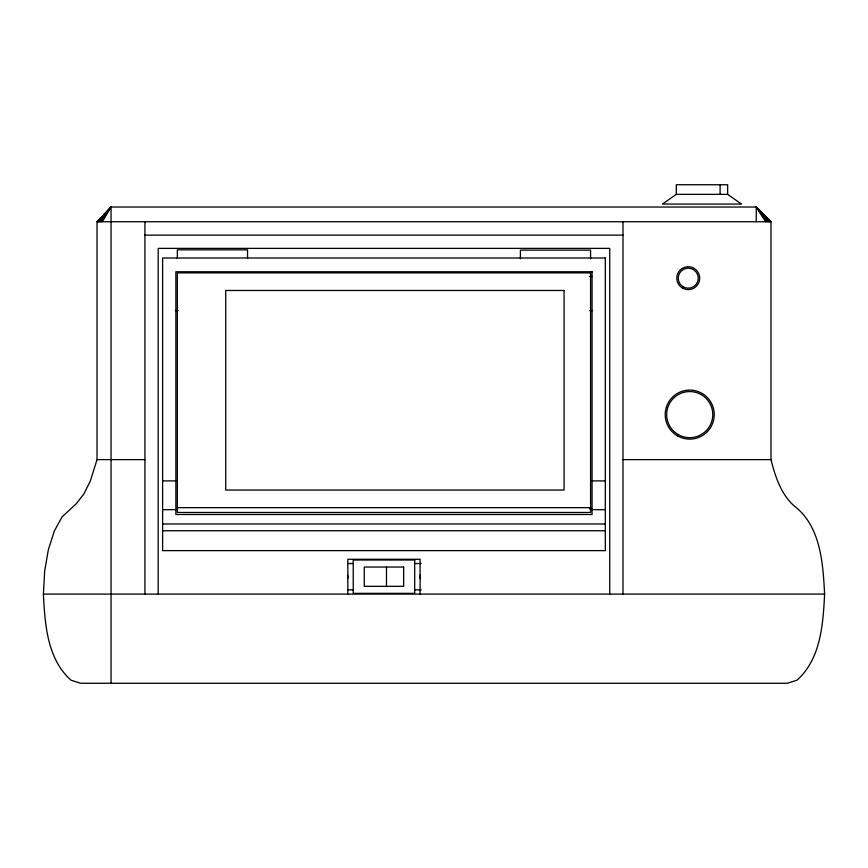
<?xml version="1.0" encoding="UTF-8"?>
<svg xmlns="http://www.w3.org/2000/svg" width="868" height="868" viewBox="0 0 868 868"><rect width="100%" height="100%" fill="white"/><g stroke="black" fill="none" stroke-linecap="round" stroke-linejoin="round"><path stroke-width="1.3" d="M43.4 594.092L44.669 571.014L48.402 549.509L54.326 531.042L62.051 516.872L76.373 503.624L83.805 494.044L90.283 481.122L97.021 459.617L97.021 221.752L111.05 207.029L756.245 207.029L770.979 221.752L770.979 459.617C775.222 476.369 780.918 494.196 794.263 506.011C820.781 526.16 822.994 563.451 824.6 594.092C823.114 623.94 820.846 659.051 796.954 680.219L787.309 683.257L80.691 683.257L71.046 680.219C47.154 659.051 44.886 623.94 43.4 594.092L824.6 594.092M102.37 221.752L111.05 207.029L111.05 683.257M100.807 221.752L111.05 207.029L97.444 221.752M99.397 221.752L111.05 207.029L98.258 221.752M676.302 194.356L662.414 204.078L741.522 204.078L727.634 194.356L676.302 194.356L676.302 184.743L727.634 184.743L727.634 194.356M97.021 221.752L770.979 221.752M144.934 235.119L622.996 235.119M589.35 276.491L592.063 276.491M175.39 310.592L178.103 310.592M589.828 310.592L592.529 310.592M97.021 459.617L144.934 459.617M622.996 459.617L770.979 459.617M162.609 480.905L175.868 480.905M592.063 480.905L605.321 480.905M177.343 507.65L590.587 507.65M589.35 508.865L592.063 508.865M162.609 509.679L175.868 509.679M592.063 509.679L605.321 509.679M162.609 523.979L605.321 523.979M162.609 530.739L605.321 530.739M348.046 563.538L353.233 563.538M414.698 563.538L421.175 563.538M348.046 589.828L353.233 589.828M414.698 589.828L421.175 589.828M756.245 221.752L756.245 207.029L770.556 221.752M765.63 221.752L756.245 207.029L769.742 221.752M767.193 221.752L756.245 207.029L768.603 221.752M756.245 207.029L761.236 213.344M720.115 184.743L720.115 194.356M622.996 221.752L622.996 594.092M609.737 594.092L609.737 248.378L158.193 248.378L158.193 594.092M590.587 258.751L590.587 250.136L520.399 250.136L520.399 258.751M420.09 594.092L420.09 559.274L347.829 559.274L347.829 594.092M386.488 567.043L386.488 586.334M247.532 258.458L247.532 249.843L177.343 249.843L177.343 258.458M144.934 221.752L144.934 594.092M420.34 578.587A7.367 7.367 0 0 1 420.34 574.779M347.58 574.779A7.367 7.367 0 0 1 347.58 578.587M605.321 257.991L162.609 257.991L162.609 550.627L605.321 550.627L605.321 257.991M592.063 271.76L175.868 271.76L175.868 514.507L592.063 514.507L592.063 271.76M590.587 272.888L177.343 272.888L177.343 512.478L590.587 512.478L590.587 272.888M564.07 290.487L225.723 290.487L225.723 490.04L564.07 490.04L564.07 290.487M414.698 560.012L353.233 560.012L353.233 593.354L414.698 593.354L414.698 560.012M403.653 567.043L364.278 567.043L364.278 586.334L403.653 586.334L403.653 567.043M682.519 288.089A11.458 11.458 0 0 0 699.706 278.172A11.458 11.458 0 0 0 682.519 268.255A11.458 11.458 0 0 0 682.519 288.089M677.463 435.844A24.521 24.521 0 0 0 714.245 414.611A24.521 24.521 0 0 0 677.463 393.367A24.521 24.521 0 0 0 677.463 435.844M683.257 286.82A9.982 9.982 0 0 0 698.23 278.172A9.982 9.982 0 0 0 683.257 269.536A9.982 9.982 0 0 0 683.257 286.82M678.19 434.575A23.056 23.056 0 0 0 712.769 414.611A23.056 23.056 0 0 0 678.19 394.647A23.056 23.056 0 0 0 678.19 434.575"/></g></svg>
